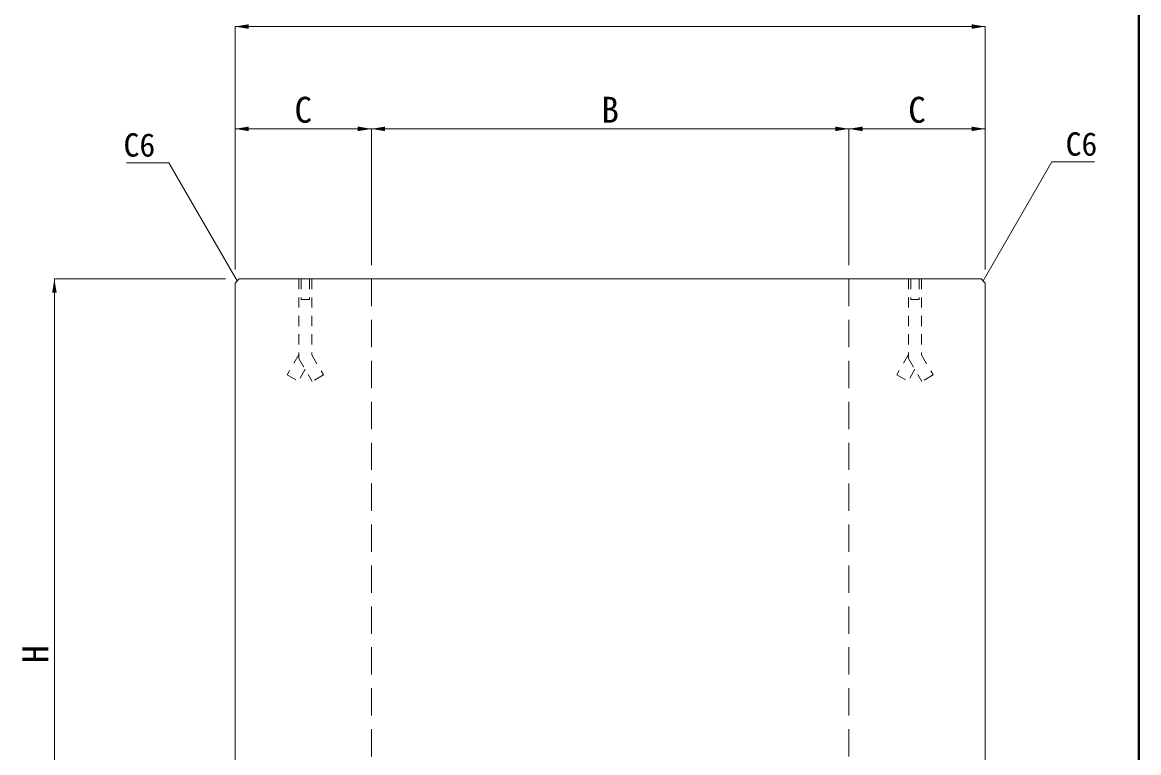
# Model space of a CAD drawing. Units: millimetres at full size; details may follow other scales. Extents: x 77366 to 106166, y -28085 to 6898.
# Drawn here: x 104329 to 105966, y -10466 to -9396 of the extents above; entities that cross this region are included whole.
import ezdxf
from ezdxf.enums import TextEntityAlignment as Align

# ---------------------------------------------------------------- set-up
doc = ezdxf.new("R2010")
doc.units = ezdxf.units.MM
doc.header["$LTSCALE"] = 50
doc.linetypes.add('USER1', pattern=[0.54, 0.3, -0.24])
doc.linetypes.add('USER2', pattern=[1.2, 0.8, -0.4])
for name, color, linetype, lineweight in [('図枠', 7, 'Continuous', 5), ('寸法線', 7, 'Continuous', 13), ('引出線', 4, 'Continuous', 13), ('本体', 2, 'Continuous', 20), ('ｲﾝｻｰﾄ', 3, 'USER1', 9)]:
    doc.layers.add(name, color=color, linetype=linetype, lineweight=lineweight)
doc.styles.add('ＭＳ ゴシック', font='')
doc.styles.get('ＭＳ ゴシック').set_extended_font_data('MS Gothic')

# ---------------------------------------------------------------- blocks, each defined once
blk = doc.blocks.new('filled_arrow')
at = {"color": 0, "linetype": 'Continuous', "lineweight": -2}
blk.add_solid([(7.5, 1.25), (0, 0), (7.5, -1.25)], dxfattribs=at)

msp = doc.modelspace()

# ---------------------------------------------------------------- linework, layer by layer
at = {"layer": '図枠', "lineweight": 40}
msp.add_line((105965.8, -8465.36), (105965.8, -14005.36), dxfattribs=at)
at = {"layer": '寸法線'}
for p, q in [((104640.8, -9401.94), (105740.8, -9401.94)), ((104640.8, -9757.94), (104640.8, -9401.94)), ((105740.8, -9757.94), (105740.8, -9401.94)), ((104640.8, -9551.94), (104840.8, -9551.94)), ((104640.8, -9757.94), (104640.8, -9551.94)), ((104840.8, -9751.94), (104840.8, -9551.94)), ((104840.8, -9551.94), (105540.8, -9551.94)), ((104840.8, -9751.94), (104840.8, -9551.94)), ((105540.8, -9751.94), (105540.8, -9551.94)), ((105540.8, -9551.94), (105740.8, -9551.94)), ((105540.8, -9751.94), (105540.8, -9551.94)), ((105740.8, -9757.94), (105740.8, -9551.94)), ((104375.8, -10871.94), (104375.8, -9771.94)), ((104626.8, -9771.94), (104375.8, -9771.94))]:
    msp.add_line(p, q, dxfattribs=at)
at = {"layer": '引出線'}
for points in [[(104643.8, -9774.94), (104543.73, -9601.62), (104481.34, -9601.62)], [(105737.8, -9774.94), (105838.65, -9600.26), (105901.04, -9600.26)]]:
    msp.add_lwpolyline(points, dxfattribs=at)
at = {"layer": '本体'}
for p, q in [((104640.8, -9777.94), (104646.8, -9771.94)), ((104646.8, -9771.94), (105734.8, -9771.94)), ((105734.8, -9771.94), (105740.8, -9777.94)), ((104640.8, -9777.94), (104640.8, -10871.94)), ((105740.8, -9777.94), (105740.8, -10871.94))]:
    msp.add_line(p, q, dxfattribs=at)
at = {"layer": '本体', "linetype": 'USER2', "lineweight": 9}
for p, q in [((104840.8, -9771.94), (104840.8, -10871.94)), ((105540.8, -9771.94), (105540.8, -10871.94))]:
    msp.add_line(p, q, dxfattribs=at)
at = {"layer": 'ｲﾝｻｰﾄ'}
for p, q in [((104734.3, -9771.94), (104734.3, -9888.41)), ((104734.3, -9771.94), (104753.3, -9771.94)), ((104737.72, -9771.94), (104737.72, -9801.94)), ((104749.88, -9771.94), (104749.88, -9801.94)), ((104753.3, -9771.94), (104753.3, -9883.32)), ((105628.3, -9771.94), (105628.3, -9888.41)), ((105628.3, -9771.94), (105647.3, -9771.94)), ((105631.72, -9771.94), (105631.72, -9801.94)), ((105643.88, -9771.94), (105643.88, -9801.94)), ((105647.3, -9771.94), (105647.3, -9883.32)), ((104737.72, -9801.94), (104749.88, -9801.94)), ((105631.72, -9801.94), (105643.88, -9801.94)), ((104734.3, -9882.61), (104717.08, -9912.44)), ((104753.3, -9883.32), (104770.21, -9912.62)), ((105628.3, -9882.61), (105611.08, -9912.44)), ((105647.3, -9883.32), (105664.21, -9912.62)), ((104734.3, -9888.41), (104753.75, -9922.12)), ((105628.3, -9888.41), (105647.75, -9922.12)), ((104717.08, -9912.44), (104733.53, -9921.94)), ((104743.8, -9904.16), (104733.53, -9921.94)), ((104770.21, -9912.62), (104753.75, -9922.12)), ((105611.08, -9912.44), (105627.53, -9921.94)), ((105637.8, -9904.16), (105627.53, -9921.94)), ((105664.21, -9912.62), (105647.75, -9922.12))]:
    msp.add_line(p, q, dxfattribs=at)

# ---------------------------------------------------------------- block references
at = {"layer": '寸法線', "xscale": 2.67, "yscale": 2.67}
for p in [(104640.8, -9401.94), (104640.8, -9551.94), (104840.8, -9551.94), (105540.8, -9551.94)]:
    msp.add_blockref('filled_arrow', p, dxfattribs=at)
for p, rotation in [((105740.8, -9401.94), 180), ((104840.8, -9551.94), 180), ((105540.8, -9551.94), 180), ((105740.8, -9551.94), 180), ((104375.8, -9771.94), 270)]:
    msp.add_blockref('filled_arrow', p, dxfattribs=dict(at, rotation=rotation))
at = {"layer": '引出線', "xscale": 0.133, "yscale": 0.133}
for p, rotation in [((104643.8, -9774.94), 120), ((105737.8, -9774.94), 60)]:
    msp.add_blockref('filled_arrow', p, dxfattribs=dict(at, rotation=rotation))

# ---------------------------------------------------------------- texts
at = {"layer": '寸法線', "style": 'ＭＳ ゴシック'}
for s, p in [('C', (104740.8, -9523.94)), ('B', (105190.8, -9523.94)), ('C', (105640.8, -9523.94))]:
    msp.add_text(s, height=37.98, dxfattribs=at).set_placement(p, align=Align.MIDDLE_CENTER)
msp.add_text('H', height=37.98, rotation=90, dxfattribs=at).set_placement((104347.8, -10321.94), align=Align.MIDDLE_CENTER)
at = {"layer": '引出線', "style": 'ＭＳ ゴシック'}
msp.add_text('C6', height=34.18, dxfattribs=at).set_placement((104523.73, -9558.42), align=Align.TOP_RIGHT)
msp.add_text('C6', height=34.18, dxfattribs=at).set_placement((105858.65, -9557.06), align=Align.TOP_LEFT)

doc.saveas('drawing.dxf')
